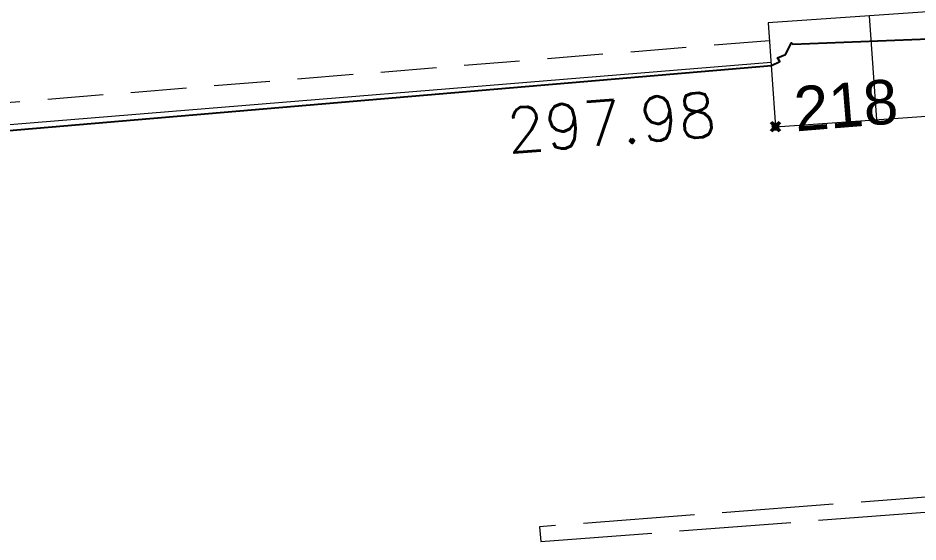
# Model space of a CAD drawing. Header units: metres. Extents: x 1851758 to 1852050, y 5187822 to 5188223.
# Drawn here: x 1851971.61 to 1851977.67, y 5187881.93 to 5187885.46 of the extents above; entities that cross this region are included whole.
import ezdxf
from ezdxf.enums import TextEntityAlignment as Align

# ---------------------------------------------------------------- set-up
doc = ezdxf.new("R2010")
doc.units = ezdxf.units.M
doc.header["$LTSCALE"] = 2.5
doc.header["$PDMODE"] = 35
doc.header["$PDSIZE"] = 0.03
doc.linetypes.add('L16', pattern=[0.375, 0.3, -0.075])
doc.linetypes.add('L8', pattern=[0.225, 0.15, -0.075])
doc.layers.get('0').update_dxf_attribs({"linetype": 'CONTINUOUS', "lineweight": 30})
doc.layers.add('N', color=1, linetype='CONTINUOUS', plot=False)
for name, color, linetype, lineweight in [('P', 7, 'CONTINUOUS', 50), ('PTT', 3, 'CONTINUOUS', 5), ('PTT_TXT', 3, 'CONTINUOUS', 5), ('SIH', 252, 'L16', 18), ('VOI', 251, 'CONTINUOUS', 20), ('Z', 7, 'CONTINUOUS', 9)]:
    doc.layers.add(name, color=color, linetype=linetype, lineweight=lineweight)
doc.layers.add('PFM_VRD ET 2D', color=7, linetype='CONTINUOUS')
doc.styles.add('SIMPLEX', font='SIMPLEX.SHX', dxfattribs={"oblique": 27})
doc.styles.get("Standard").update_dxf_attribs({"font": 'arial.ttf'})

# ---------------------------------------------------------------- blocks, each defined once
blk = doc.blocks.new('TCPOINT')
blk.add_point((0, 0))
at = {"layer": 'N'}
blk.add_attdef('MAT', (0.2, 0.2), '', height=0.34, dxfattribs=at)
at = {"layer": 'Z', "style": 'SIMPLEX'}
blk.add_attdef('ALT', (0.2, -0.54), '', height=0.34, dxfattribs=at)
blk = doc.blocks.new('*U33')
at = {"layer": 'PTT', "flags": 128}
for points in [[(0, 1.3674), (0, 0)], [(0.7, 1.3674), (0, 1.3674)], [(0.7, 0), (0.7, 1.3674)], [(0, 0), (0.7, 0)]]:
    blk.add_lwpolyline(points, dxfattribs=at)
at = {"layer": 'PTT'}
blk.add_lwpolyline([(0.7, 0.6837), (0, 0.6837)], dxfattribs=at)
at = {"layer": 'PTT_TXT', "style": 'SIMPLEX'}
blk.add_attdef('PTT_TXT', text='', height=0.4, rotation=90, dxfattribs=at).set_placement((-0.5957, 0.5959), align=Align.MIDDLE)

msp = doc.modelspace()

# ---------------------------------------------------------------- linework, layer by layer
at = {"layer": 'PFM_VRD ET 2D', "flags": 128}
msp.add_lwpolyline([(1851970.6531, 5187884.625), (1851976.6829, 5187885.1372), (1851976.7396, 5187885.1638), (1851976.7232, 5187885.189), (1851976.7775, 5187885.2117), (1851976.8161, 5187885.2895), (1851976.8259, 5187885.2809), (1851977.8553, 5187885.3227), (1851977.872, 5187885.3421), (1851977.8898, 5187885.321), (1851977.9165, 5187885.2801), (1851977.9645, 5187885.2656), (1851977.9639, 5187885.2639), (1851978.0008, 5187885.2527), (1851978.0466, 5187885.2374), (1851978.0468, 5187885.2373), (1851978.9528, 5187885.3121), (1851979.0461, 5187885.3456), (1851979.0499, 5187885.3504), (1851979.1076, 5187885.4249), (1851979.2145, 5187885.8164), (1851979.8709, 5187887.5074), (1851980.9663, 5187890.3223)], dxfattribs=at)
at = {"layer": 'SIH'}
msp.add_lwpolyline([(1851975.1295, 5187881.9343), (1851978.041, 5187882.158), (1851978.0333, 5187882.2577), (1851975.1219, 5187882.034)], close=True, dxfattribs=at)
at = {"layer": 'VOI', "linetype": 'L8', "flags": 128}
msp.add_lwpolyline([(1851976.6693, 5187885.3047), (1851970.013, 5187884.7629), (1851956.2715, 5187883.692), (1851953.8325, 5187883.4922), (1851936.7382, 5187882.1342), (1851919.7918, 5187880.7585), (1851910.7776, 5187880.0076), (1851904.8873, 5187879.5294), (1851887.0287, 5187878.0595), (1851868.9293, 5187876.6098), (1851862.6631, 5187876.1318), (1851857.1947, 5187875.6892), (1851855.6144, 5187875.5574)], dxfattribs=at)
at = {"layer": 'VOI', "flags": 128}
msp.add_lwpolyline([(1851976.6794, 5187885.1588), (1851970.0249, 5187884.6145), (1851956.2833, 5187883.5436), (1851953.8444, 5187883.3438), (1851936.7502, 5187881.9858), (1851919.804, 5187880.6102), (1851910.7898, 5187879.8592), (1851904.8994, 5187879.381), (1851887.0408, 5187877.9111), (1851868.9409, 5187876.4614), (1851862.6748, 5187875.9834), (1851857.2069, 5187875.5408), (1851855.6268, 5187875.409)], dxfattribs=at)

# ---------------------------------------------------------------- block references
at = {"layer": 'P'}
ref = msp.add_blockref('TCPOINT', (1851976.7093, 5187884.7261, 297.98), dxfattribs=dict(at, rotation=301.9002445867005))
ref.add_attrib('MAT', '218', (1851976.8471, 5187884.6941, 297.98), dxfattribs={"layer": 'N', "height": 0.3, "rotation": 4.64079})
ref.add_attrib('ALT', '297.98', dxfattribs={"layer": 'Z', "height": 0.3, "rotation": 4.64079, "style": 'SIMPLEX'}).set_placement((1851974.8878, 5187884.8482, 297.98), align=Align.TOP_LEFT)
at = {"layer": 'PTT', "rotation": 273.9572214388179}
msp.add_blockref('*U33', (1851976.661, 5187885.4245), dxfattribs=at).add_auto_attribs({'PTT_TXT': 'T'})

doc.saveas('drawing.dxf')
